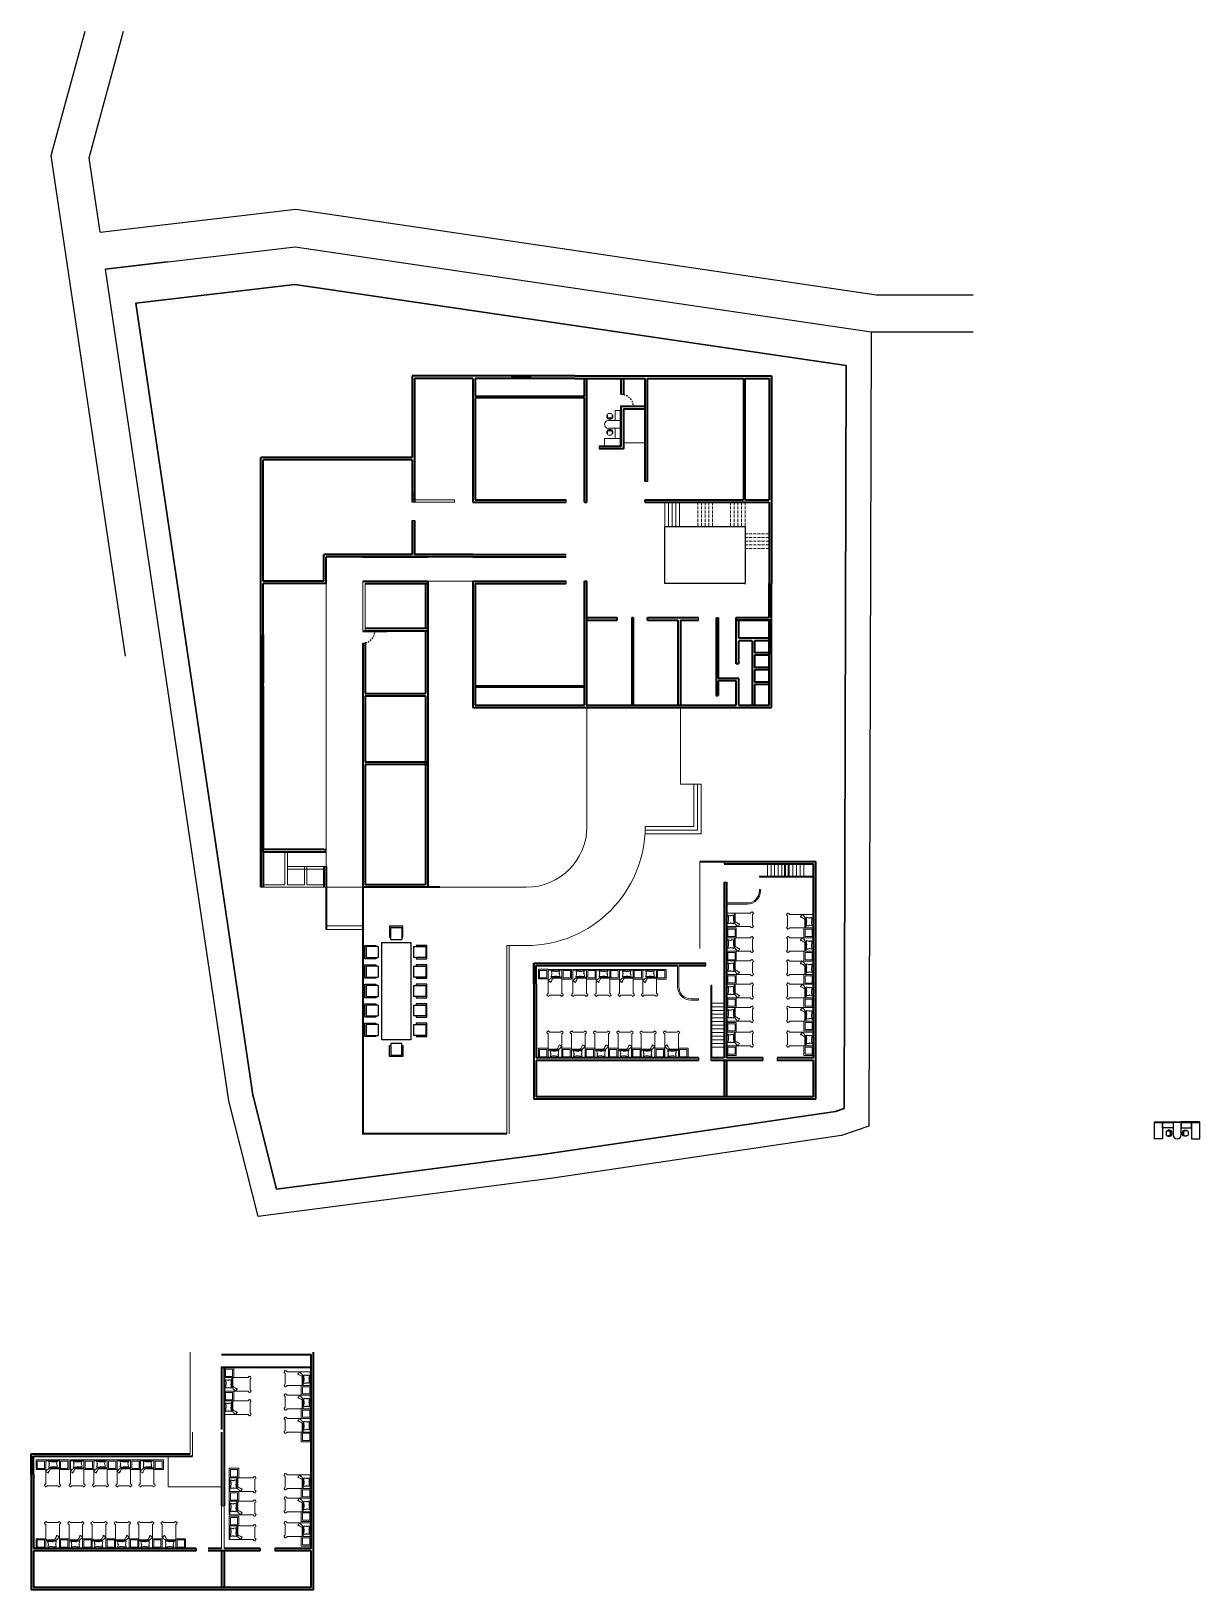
# Model space of a CAD drawing. Header units: metres. Extents: x -846 to 2173, y -239 to 2157.
# Drawn here: x -15.4 to 80.8, y 34.5 to 162.8 of the extents above; entities that cross this region are included whole.
import ezdxf

# ---------------------------------------------------------------- set-up
doc = ezdxf.new("R2010")
doc.units = ezdxf.units.M
doc.header["$MEASUREMENT"] = 0
doc.linetypes.add('ACAD_ISO02W100', pattern=[15, 12, -3])
for name, color, linetype, lineweight in [('furniture', 220, 'Continuous', 13), ('interiors', 133, 'Continuous', 13), ('JO_ DOOR LINE', 50, 'Continuous', 18), ('JO_ELEVATION LINE', 3, 'Continuous', 20), ('JO_SECTION LINE', 7, 'Continuous', 40), ('section line', 104, 'Continuous', 40), ('SECTION LINE FIRST FLOOR', 110, 'Continuous', 30), ('section step', 21, 'Continuous', 15), ('setback', 4, 'Continuous', 30)]:
    doc.layers.add(name, color=color, linetype=linetype, lineweight=lineweight)

# ---------------------------------------------------------------- blocks, each defined once
blk = doc.blocks.new('CH3')
for p, q in [((-259, 349), (-259, 141)), ((-218, 349), (-259, 349)), ((-218, 142), (-218, 349)), ((-218, 89), (-218, 163)), ((259, 350), (218, 350)), ((218, 350), (218, 142)), ((218, 87), (218, 162)), ((259, 142), (259, 350))]:
    blk.add_line(p, q)
at = {"linetype": 'Continuous'}
for p, q in [((-218, 141), (-259, 141)), ((259, 142), (218, 142))]:
    blk.add_line(p, q, dxfattribs=at)
for centre, radius, start, end in [((-163, 416), 55.3, 99.89884, 279.75221), ((-111, 115), 111, 193.25658, 265.9234), ((-166, 436), 35.2, 94.91276, 274.91276), ((0, -348), 836, 78.08993, 101.91007), ((-4, -349), 766, 78.01124, 101.98876), ((18, -535), 913, 91.15667, 100.87136), ((0, 1666), 1666, 265.9234, 274.0766), ((-18, -535), 913, 79.12864, 88.84333), ((111, 115), 111, 274.0766, 345.83344), ((163, 416), 55.3, 260.24779, 80.10116), ((159, 437), 36.2, 265.08724, 70.32125)]:
    blk.add_arc(centre, radius, start, end, dxfattribs=at)
for centre, start, end in [((-181, 309), 90.72261, 132.8382), ((180, 309), 47.1618, 87.57171)]:
    blk.add_arc(centre, 54.9, start, end)
blk = doc.blocks.new('A$C37232429')
for p, q in [((1650, 1400), (1650, 1450)), ((1650, 1450), (2350, 1450)), ((1650, 1400), (1650, 350)), ((2350, 1400), (1650, 1400)), ((2350, 1400), (1650, 1400)), ((2350, 1450), (2350, 1400)), ((2350, 350), (2350, 1400))]:
    blk.add_line(p, q)
for points in [[(1600, 1450), (1600, 1400), (50, 1400), (50, 1450)], [(750, 0), (50, 0), (50, 1400), (750, 1400)], [(750, 950), (750, 1400), (1650, 1400), (1650, 950)], [(1650, 1400), (1600, 1400), (1600, 1450), (1650, 1450)], [(2350, 1400), (2400, 1400), (2400, 1450), (2350, 1450)], [(3250, 950), (3250, 1400), (2350, 1400), (2350, 950)], [(2400, 1450), (2400, 1400), (3950, 1400), (3950, 1450)], [(3250, 0), (3950, 0), (3950, 1400), (3250, 1400)]]:
    blk.add_lwpolyline(points, close=True)
blk.add_arc((2000, 350), 350, 180, 0)
at = {"rotation": 270}
blk.add_blockref('CH3', (1050, 475), dxfattribs=at)
at = {"extrusion": (0, 0, -1), "zscale": -1, "rotation": 270}
blk.add_blockref('CH3', (-2950, 475), dxfattribs=at)
blk = doc.blocks.new('door 100cm')
at = {"linetype": 'ByBlock', "lineweight": -3}
blk.add_line((4285, 6341), (4290, 6341), dxfattribs=at)
at = {"layer": 'JO_ DOOR LINE', "lineweight": -3}
for p, q in [((4285, 6341), (4285, 6441)), ((4290, 6341), (4290, 6441))]:
    blk.add_line(p, q, dxfattribs=at)
at = {"layer": 'JO_ DOOR LINE', "linetype": 'ACAD_ISO02W100', "lineweight": -3}
blk.add_arc((4285, 6341), 100, 0, 90, dxfattribs=at)
blk = doc.blocks.new('A$C89509515')
at = {"layer": 'JO_SECTION LINE', "lineweight": -2}
blk.add_blockref('door 100cm', (-4285, -6341), dxfattribs=at)
blk = doc.blocks.new('sidetable')
at = {"layer": 'furniture'}
for points in [[(-37.82, -86.5), (-37.02, -86.5), (-37.02, -87.3), (-37.82, -87.3)], [(-37.72, -86.6), (-37.12, -86.6), (-37.12, -87.2), (-37.72, -87.2)]]:
    blk.add_lwpolyline(points, close=True, dxfattribs=at)
blk = doc.blocks.new('single bed')
at = {"layer": 'furniture'}
for p, q in [((3736.55, 1456.28), (3737.32, 1456.28)), ((3736.59, 1456.2), (3737.32, 1456.2))]:
    blk.add_line(p, q, dxfattribs=at)
for points in [[(3737.32, 1456.92), (3736.2, 1456.92), (3736.2, 1454.93)], [(3737.29, 1456.86), (3736.23, 1456.86)], [(3736.82, 1456.36), (3736.8, 1456.35), (3736.76, 1456.35), (3736.73, 1456.34), (3736.7, 1456.34), (3736.66, 1456.33), (3736.61, 1456.33), (3736.56, 1456.33), (3736.51, 1456.33), (3736.48, 1456.33), (3736.45, 1456.32), (3736.44, 1456.33), (3736.46, 1456.36), (3736.46, 1456.38), (3736.47, 1456.43), (3736.48, 1456.47), (3736.48, 1456.5), (3736.48, 1456.55), (3736.49, 1456.58), (3736.49, 1456.6), (3736.49, 1456.61)], [(3736.8, 1456.76), (3736.68, 1456.77), (3736.57, 1456.78), (3736.46, 1456.78), (3736.46, 1456.75), (3736.47, 1456.71), (3736.48, 1456.66), (3736.49, 1456.63), (3736.5, 1456.6), (3736.51, 1456.59), (3736.51, 1456.57)], [(3737.1, 1456.62), (3737.12, 1456.57), (3737.12, 1456.55), (3737.12, 1456.54), (3737.13, 1456.5), (3737.13, 1456.46), (3737.14, 1456.42), (3737.15, 1456.37), (3737.14, 1456.35), (3737.14, 1456.33), (3737.1, 1456.34), (3737.05, 1456.34), (3737.01, 1456.34), (3736.91, 1456.34), (3736.89, 1456.35), (3736.86, 1456.35), (3736.84, 1456.35), (3736.81, 1456.35), (3736.77, 1456.36), (3736.74, 1456.36), (3736.72, 1456.36)], [(3736.75, 1456.75), (3736.82, 1456.76), (3736.86, 1456.76), (3736.9, 1456.76), (3736.94, 1456.76), (3737.02, 1456.77), (3737.05, 1456.77), (3737.08, 1456.78), (3737.11, 1456.78), (3737.15, 1456.78), (3737.13, 1456.74), (3737.11, 1456.67), (3737.1, 1456.6), (3737.09, 1456.58), (3737.08, 1456.56)], [(3737.32, 1454.93), (3737.32, 1456.92)], [(3736.68, 1456.28), (3736.55, 1456.28), (3736.49, 1456.24), (3736.47, 1456.23), (3736.45, 1456.21), (3736.43, 1456.2), (3736.41, 1456.19), (3736.39, 1456.17), (3736.36, 1456.15), (3736.33, 1456.12), (3736.31, 1456.09), (3736.29, 1456.07), (3736.25, 1456.03), (3736.23, 1456.02), (3736.22, 1456.01), (3736.2, 1455.99), (3736.2, 1455.99), (3736.19, 1455.98), (3736.21, 1455.97), (3736.24, 1455.95), (3736.3, 1455.91), (3736.35, 1455.88), (3736.37, 1455.86), (3736.4, 1455.85), (3736.4, 1455.85), (3736.42, 1455.87), (3736.43, 1455.93), (3736.48, 1456.01), (3736.5, 1456.06), (3736.53, 1456.12), (3736.59, 1456.19), (3736.62, 1456.23), (3736.64, 1456.25), (3736.66, 1456.27), (3736.68, 1456.28)], [(3736.2, 1454.93), (3736.17, 1454.92), (3736.15, 1454.92), (3736.12, 1454.9), (3736.1, 1454.84), (3736.09, 1454.8), (3736.15, 1454.75), (3736.19, 1454.73), (3736.2, 1454.72), (3736.24, 1454.7), (3736.28, 1454.74), (3736.3, 1454.79), (3736.31, 1454.79)], [(3736.31, 1454.79), (3737.21, 1454.79)], [(3737.32, 1454.93), (3737.35, 1454.92), (3737.37, 1454.92), (3737.4, 1454.9), (3737.42, 1454.84), (3737.43, 1454.8), (3737.37, 1454.75), (3737.33, 1454.73), (3737.32, 1454.72), (3737.28, 1454.7), (3737.24, 1454.74), (3737.22, 1454.79), (3737.21, 1454.79)]]:
    blk.add_lwpolyline(points, dxfattribs=at)
for centre, start, end in [((3736.23, 1456.89), 180, 270), ((3737.29, 1456.89), 270, 0)]:
    blk.add_arc(centre, 0.032, start, end, dxfattribs=at)
blk = doc.blocks.new('bed with table(single)')
at = {"layer": 'interiors'}
blk.add_blockref('sidetable', (116.08, 109.52), dxfattribs=at)
at = {"layer": 'section line', "rotation": 90}
blk.add_blockref('single bed', (1535.18, -3715.1), dxfattribs=at)
blk = doc.blocks.new('window')
at = {"layer": 'JO_ DOOR LINE', "linetype": 'ByBlock', "lineweight": 30}
for p, q in [((3726, 7182), (3726, 7162)), ((3876, 7177), (3726, 7177)), ((3726, 7167), (3726, 7177)), ((3876, 7172), (3726, 7172)), ((3876, 7167), (3726, 7167)), ((3731, 7177), (3731, 7167)), ((3758, 7177), (3751, 7177)), ((3751, 7167), (3758, 7167)), ((3798, 7167), (3798, 7177)), ((3798, 7177), (3798, 7177)), ((3798, 7177), (3798, 7167)), ((3798, 7167), (3798, 7167)), ((3801, 7177), (3807, 7177)), ((3804, 7177), (3804, 7167)), ((3845, 7177), (3851, 7177)), ((3851, 7167), (3845, 7167)), ((3870, 7167), (3870, 7177)), ((3876, 7162), (3876, 7182)), ((3876, 7177), (3876, 7167))]:
    blk.add_line(p, q, dxfattribs=at)
at = {"layer": 'JO_ELEVATION LINE', "linetype": 'ByBlock', "lineweight": -2}
for p, q in [((3876, 7182), (3726, 7182)), ((3726, 7162), (3876, 7162))]:
    blk.add_line(p, q, dxfattribs=at)
blk = doc.blocks.new('A$C66E86688')
for p, q in [((0.814, 2.098), (0.814, 2.548)), ((0.814, 2.548), (1.364, 2.548)), ((0.864, 2.098), (0.814, 2.098)), ((0.864, 2.498), (0.864, 1.998)), ((1.314, 2.498), (0.864, 2.498)), ((1.314, 1.998), (0.864, 1.998)), ((1.314, 1.998), (1.314, 2.498)), ((1.364, 2.098), (1.314, 2.098)), ((1.364, 2.548), (1.364, 2.098)), ((1.614, 2.548), (2.164, 2.548)), ((1.614, 2.098), (1.614, 2.548)), ((1.664, 2.098), (1.614, 2.098)), ((2.114, 2.498), (1.664, 2.498)), ((1.664, 2.498), (1.664, 1.998)), ((2.114, 1.998), (1.664, 1.998)), ((2.114, 1.998), (2.114, 2.498)), ((2.164, 2.098), (2.114, 2.098)), ((2.164, 2.548), (2.164, 2.098)), ((2.414, 2.098), (2.414, 2.548)), ((2.414, 2.548), (2.964, 2.548)), ((2.464, 2.098), (2.414, 2.098)), ((2.464, 2.498), (2.464, 1.998)), ((2.914, 2.498), (2.464, 2.498)), ((2.914, 1.998), (2.464, 1.998)), ((2.914, 1.998), (2.914, 2.498)), ((2.964, 2.098), (2.914, 2.098)), ((2.964, 2.548), (2.964, 2.098)), ((3.214, 2.548), (3.764, 2.548)), ((3.214, 2.098), (3.214, 2.548)), ((3.264, 2.098), (3.214, 2.098)), ((3.264, 2.498), (3.264, 1.998)), ((3.714, 2.498), (3.264, 2.498)), ((3.714, 1.998), (3.264, 1.998)), ((3.714, 1.998), (3.714, 2.498)), ((3.764, 2.098), (3.714, 2.098)), ((3.764, 2.548), (3.764, 2.098)), ((4.014, 2.098), (4.014, 2.548)), ((4.014, 2.098), (4.014, 2.548)), ((4.014, 2.548), (4.564, 2.548)), ((4.014, 2.548), (4.564, 2.548)), ((4.064, 2.098), (4.014, 2.098)), ((4.064, 2.098), (4.014, 2.098)), ((4.064, 2.498), (4.064, 1.998)), ((4.064, 2.498), (4.064, 1.998)), ((4.514, 2.498), (4.064, 2.498)), ((4.514, 2.498), (4.064, 2.498)), ((4.514, 1.998), (4.064, 1.998)), ((4.514, 1.998), (4.064, 1.998)), ((4.514, 1.998), (4.514, 2.498)), ((4.514, 1.998), (4.514, 2.498)), ((4.564, 2.098), (4.514, 2.098)), ((4.564, 2.098), (4.514, 2.098)), ((4.564, 2.548), (4.564, 2.098)), ((4.564, 2.548), (4.564, 2.098)), ((0, 1.536), (0.45, 1.536)), ((0, 0.986), (0, 1.536)), ((0.55, 1.486), (0.05, 1.486)), ((0.05, 1.486), (0.05, 1.036)), ((0.45, 1.536), (0.45, 1.486)), ((0.55, 1.486), (0.55, 1.036)), ((0.686, 1.856), (4.686, 1.856)), ((0.686, 0.656), (0.686, 1.856)), ((4.686, 1.856), (4.686, 0.656)), ((4.804, 1.486), (4.804, 1.036)), ((4.804, 1.486), (4.804, 1.036)), ((4.804, 1.486), (5.304, 1.486)), ((4.804, 1.486), (5.304, 1.486)), ((4.904, 1.536), (4.904, 1.486)), ((5.354, 1.536), (4.904, 1.536)), ((5.354, 1.536), (4.904, 1.536)), ((4.904, 1.536), (4.904, 1.486)), ((5.304, 1.486), (5.304, 1.036)), ((5.304, 1.486), (5.304, 1.036)), ((5.354, 0.986), (5.354, 1.536)), ((5.354, 0.986), (5.354, 1.536)), ((0.45, 0.986), (0, 0.986)), ((0.05, 1.036), (0.55, 1.036)), ((0.45, 1.036), (0.45, 0.986)), ((4.686, 0.656), (0.686, 0.656)), ((5.304, 1.036), (4.804, 1.036)), ((5.304, 1.036), (4.804, 1.036)), ((4.904, 1.036), (4.904, 0.986)), ((4.904, 1.036), (4.904, 0.986)), ((4.904, 0.986), (5.354, 0.986)), ((4.904, 0.986), (5.354, 0.986)), ((0.814, 0.45), (0.814, 0)), ((0.864, 0.45), (0.814, 0.45)), ((0.814, 0), (1.364, 0)), ((0.864, 0.05), (0.864, 0.55)), ((1.314, 0.55), (0.864, 0.55)), ((1.314, 0.05), (0.864, 0.05)), ((1.314, 0.55), (1.314, 0.05)), ((1.364, 0.45), (1.314, 0.45)), ((1.364, 0), (1.364, 0.45)), ((1.614, 0.45), (1.614, 0)), ((1.664, 0.45), (1.614, 0.45)), ((1.614, 0), (2.164, 0)), ((2.114, 0.55), (1.664, 0.55)), ((1.664, 0.05), (1.664, 0.55)), ((2.114, 0.05), (1.664, 0.05)), ((2.114, 0.55), (2.114, 0.05)), ((2.164, 0.45), (2.114, 0.45)), ((2.164, 0), (2.164, 0.45)), ((2.414, 0.45), (2.414, 0)), ((2.464, 0.45), (2.414, 0.45)), ((2.414, 0), (2.964, 0)), ((2.464, 0.05), (2.464, 0.55)), ((2.914, 0.55), (2.464, 0.55)), ((2.914, 0.05), (2.464, 0.05)), ((2.914, 0.55), (2.914, 0.05)), ((2.964, 0.45), (2.914, 0.45)), ((2.964, 0), (2.964, 0.45)), ((3.214, 0.45), (3.214, 0)), ((3.264, 0.45), (3.214, 0.45)), ((3.214, 0), (3.764, 0)), ((3.264, 0.05), (3.264, 0.55)), ((3.714, 0.55), (3.264, 0.55)), ((3.714, 0.05), (3.264, 0.05)), ((3.714, 0.55), (3.714, 0.05)), ((3.764, 0.45), (3.714, 0.45)), ((3.764, 0), (3.764, 0.45)), ((4.014, 0.45), (4.014, 0)), ((4.064, 0.45), (4.014, 0.45)), ((4.014, 0), (4.564, 0)), ((4.064, 0.05), (4.064, 0.55)), ((4.514, 0.55), (4.064, 0.55)), ((4.514, 0.05), (4.064, 0.05)), ((4.514, 0.55), (4.514, 0.05)), ((4.564, 0.45), (4.514, 0.45)), ((4.564, 0), (4.564, 0.45))]:
    blk.add_line(p, q)

msp = doc.modelspace()

# ---------------------------------------------------------------- linework, layer by layer
for p, q in [((-13.74, 152.61), (-10.95, 162.84)), ((-10.61, 152.42), (-7.78, 162.84)), ((-7.63, 111.39), (-13.74, 152.61)), ((-9.7, 146.28), (-10.61, 152.42)), ((-9.7, 146.28), (6.4, 148.17)), ((6.4, 148.17), (54.22, 141.12)), ((-9.26, 143.25), (6.35, 145.08)), ((6.35, 145.08), (53.78, 138.09)), ((0.88, 74.77), (-9.26, 143.25)), ((54.22, 141.12), (62.18, 141.12)), ((53.78, 138.09), (53.59, 72.69)), ((53.78, 138.09), (62.18, 138.09)), ((40.57, 84.3), (40.67, 84.3)), ((39.57, 78.3), (39.57, 78.1)), ((44.85, 78.3), (44.85, 78.1)), ((46.05, 78.3), (46.05, 78.1)), ((3.29, 65.24), (0.88, 74.77)), ((51.34, 71.91), (27.36, 68.38)), ((53.59, 72.69), (51.34, 71.91)), ((27.36, 68.38), (3.29, 65.24)), ((-1.81, 37.91), (-1.81, 37.71)), ((3.47, 37.91), (3.47, 37.71)), ((4.67, 37.91), (4.67, 37.71))]:
    msp.add_line(p, q)
msp.add_lwpolyline([(36.8, 122.05), (43.4, 122.05), (43.4, 117.35), (36.8, 117.35)], close=True)
at = {"layer": 'furniture'}
for p, q in [((33.12, 131.62), (33.17, 131.62)), ((33.12, 130.79), (32.15, 130.79)), ((32.15, 130.14), (33.12, 130.14)), ((33.12, 130.14), (33.12, 130.79)), ((33.12, 130.79), (33.17, 130.79)), ((33.12, 130.14), (33.12, 130.79)), ((33.17, 130.14), (33.12, 130.14)), ((33.17, 130.79), (33.17, 130.14))]:
    msp.add_line(p, q, dxfattribs=at)
for points in [[(32.7, 131.62), (33.12, 131.62), (33.12, 130.79), (32.7, 130.79)], [(32.7, 129.3), (33.12, 129.3), (33.12, 130.14), (32.7, 130.14)], [(33.12, 130.79), (33.12, 130.84), (33.17, 130.84), (33.17, 130.79)], [(33.12, 130.14), (33.12, 130.09), (33.17, 130.09), (33.17, 130.14)], [(33.17, 130.09), (33.12, 130.09), (33.12, 128.65), (33.17, 128.65)], [(31.82, 129.3), (31.82, 128.65), (33.12, 128.65), (33.12, 129.3)]]:
    msp.add_lwpolyline(points, close=True, dxfattribs=at)
msp.add_lwpolyline([(33.17, 131.62), (33.17, 130.84), (33.12, 130.84), (33.12, 131.62)], dxfattribs=at)
msp.add_arc((32.15, 130.46), 0.325, 90, 270, dxfattribs=at)
at = {"layer": 'interiors'}
for p, q in [((16.17, 134.25), (16.17, 130.25)), ((20.97, 134.25), (20.97, 129.25)), ((31.37, 128.65), (31.37, 128.45)), ((33.37, 128.95), (35.17, 128.95)), ((5.51, 127.75), (15.97, 127.75)), ((15.97, 124.87), (16.17, 124.87)), ((15.97, 124.67), (16.17, 124.67)), ((15.97, 124.55), (16.17, 124.55)), ((15.97, 124.35), (16.17, 124.35)), ((19.47, 124.25), (15.97, 124.25)), ((19.47, 124.05), (15.97, 124.05)), ((19.47, 124.05), (19.47, 124.25)), ((36.8, 124.05), (36.8, 122.05)), ((37.1, 124.05), (37.1, 122.05)), ((37.4, 124.05), (37.4, 122.05)), ((37.7, 124.05), (37.7, 122.05)), ((38, 124.05), (38, 122.05)), ((16.17, 122.55), (15.97, 122.55)), ((36.8, 122.05), (43.4, 122.05)), ((8.71, 117.55), (5.51, 117.55)), ((8.91, 117.55), (8.91, 92.55)), ((11.91, 113.45), (11.91, 117.55)), ((12.11, 113.45), (12.11, 117.35)), ((20.97, 117.55), (17.27, 117.55)), ((28.67, 117.55), (28.67, 117.35)), ((43.4, 117.55), (43.4, 117.35)), ((43.4, 117.55), (43.4, 117.35)), ((39.57, 114.55), (39.57, 114.35)), ((41.07, 114.55), (41.17, 114.55)), ((42.67, 114.55), (42.67, 114.35)), ((30.37, 107.35), (30.37, 107.15)), ((30.37, 107.15), (30.37, 97.35)), ((38.07, 107.15), (38.07, 100.85)), ((39.77, 100.85), (38.07, 100.85)), ((39.17, 100.85), (39.17, 97.35)), ((39.47, 100.85), (39.47, 97.05)), ((39.77, 100.85), (39.77, 96.75)), ((39.77, 96.75), (35.15, 96.75)), ((39.47, 97.05), (35.16, 97.05)), ((39.17, 97.35), (35.17, 97.35)), ((36.27, 97.35), (36.27, 97.35)), ((5.51, 92.55), (5.51, 95.25)), ((5.71, 92.55), (5.71, 95.25)), ((8.71, 94.05), (5.71, 94.05)), ((8.71, 93.85), (5.71, 93.85)), ((7.01, 94.05), (8.71, 94.05)), ((7.11, 92.55), (7.11, 94.05)), ((7.31, 92.55), (7.31, 94.05)), ((8.91, 94.05), (8.71, 94.05)), ((39.67, 94.47), (39.67, 87.3)), ((39.67, 94.47), (41.67, 94.47)), ((41.67, 94.47), (41.67, 94.27)), ((49.03, 94.27), (49.03, 93.27)), ((5.51, 92.55), (3.71, 92.55)), ((3.71, 92.55), (5.21, 92.55)), ((3.71, 92.55), (5.51, 92.55)), ((7.11, 92.55), (5.71, 92.55)), ((8.71, 92.55), (7.31, 92.55)), ((8.71, 92.35), (8.71, 92.78)), ((11.91, 92.48), (11.91, 89.48)), ((41.67, 92.77), (41.87, 92.77)), ((49.03, 93.27), (44.57, 93.27)), ((44.57, 93.17), (44.57, 93.27)), ((49.03, 93.17), (44.57, 93.17)), ((44.67, 93.17), (44.57, 93.17)), ((11.91, 92.35), (3.51, 92.35)), ((18.27, 92.35), (25.37, 92.35)), ((44.57, 92.06), (44.57, 92.17)), ((44.57, 92.17), (44.67, 92.17)), ((44.67, 92.06), (44.67, 92.17)), ((41.87, 91.06), (43.57, 91.06)), ((41.87, 91.06), (43.57, 91.06)), ((41.87, 90.36), (41.87, 90.96)), ((41.87, 90.96), (43.57, 90.96)), ((11.91, 89.18), (8.91, 89.18)), ((11.91, 88.88), (8.91, 88.88)), ((23.77, 87.55), (23.77, 72.05)), ((25.37, 87.55), (23.77, 87.55)), ((23.97, 87.55), (23.97, 72.05)), ((40.17, 86.1), (40.17, 85.9)), ((37.84, 85.9), (37.84, 84.16)), ((37.94, 85.9), (37.94, 84.16)), ((37.94, 85.9), (37.94, 84.16)), ((40.57, 82.8), (40.57, 84.3)), ((40.67, 82.8), (40.67, 84.3)), ((38.94, 83.16), (39.57, 83.16)), ((39.57, 83.16), (38.94, 83.16)), ((38.94, 83.06), (39.57, 83.06)), ((39.57, 83.06), (39.57, 83.16)), ((40.57, 78.1), (40.57, 82.8)), ((40.67, 78.3), (40.67, 82.8)), ((-2.31, 54.08), (-2.31, 45.7)), ((7.66, 52.88), (0.29, 52.88)), ((7.66, 52.78), (0.29, 52.78)), ((3.19, 52.78), (3.19, 52.88)), ((3.29, 52.78), (3.19, 52.78)), ((0.49, 49.97), (0.49, 50.57)), ((-2.11, 47.5), (-2.11, 45.5)), ((-2.11, 45.5), (-4.11, 45.5)), ((-4.11, 45.5), (-4.11, 43)), ((-4.11, 43), (0.29, 43)), ((0.29, 41.41), (0.29, 37.91)), ((0.49, 41.41), (0.29, 41.41)), ((0.49, 41.41), (0.49, 37.91))]:
    msp.add_line(p, q, dxfattribs=at)
at = {"layer": 'interiors', "ltscale": 0.5}
for p, q in [((35.37, 125.75), (35.17, 125.75)), ((28.67, 124.25), (28.67, 124.05))]:
    msp.add_line(p, q, dxfattribs=at)
at = {"layer": 'interiors', "linetype": 'ACAD_ISO02W100', "ltscale": 0.02}
for p, q in [((39.5, 124.05), (39.5, 122.05)), ((39.8, 124.05), (39.8, 122.05)), ((40.1, 124.05), (40.1, 122.05)), ((40.4, 124.05), (40.4, 122.05)), ((40.7, 124.05), (40.7, 122.05)), ((42.2, 124.05), (42.2, 122.05)), ((42.5, 124.05), (42.5, 122.05)), ((42.8, 124.05), (42.8, 122.05)), ((43.1, 124.05), (43.1, 122.05)), ((43.4, 124.05), (43.4, 122.05)), ((43.4, 124.05), (43.4, 117.55)), ((43.4, 121.45), (45.37, 121.45)), ((43.4, 121.15), (45.37, 121.15)), ((43.4, 120.85), (45.37, 120.85)), ((43.4, 120.55), (45.37, 120.55)), ((43.4, 120.25), (45.37, 120.25))]:
    msp.add_line(p, q, dxfattribs=at)
at = {"layer": 'interiors', "linetype": 'ACAD_ISO02W100', "ltscale": 0.1}
for p, q in [((45.23, 93.27), (45.23, 94.27)), ((45.53, 93.27), (45.53, 94.27)), ((45.83, 93.27), (45.83, 94.27)), ((45.83, 93.27), (45.83, 94.27)), ((45.83, 93.27), (45.83, 94.27)), ((45.83, 93.27), (45.83, 94.27)), ((46.13, 93.27), (46.13, 94.27)), ((46.43, 93.27), (46.43, 94.27)), ((46.63, 93.27), (46.63, 94.27)), ((46.73, 93.27), (46.73, 94.27)), ((46.93, 93.27), (46.93, 94.27)), ((47.03, 93.27), (47.03, 94.27)), ((47.33, 93.27), (47.33, 94.27)), ((47.33, 93.27), (47.33, 94.27)), ((47.63, 93.27), (47.63, 94.27)), ((47.93, 93.27), (47.93, 94.27)), ((48.23, 93.27), (48.23, 94.27)), ((40.57, 82.8), (41.67, 82.8)), ((40.67, 82.5), (41.67, 82.5)), ((40.67, 82.2), (41.67, 82.2)), ((40.67, 81.9), (41.67, 81.9)), ((40.67, 81.6), (41.67, 81.6)), ((40.67, 81.6), (41.67, 81.6)), ((40.67, 81.6), (41.67, 81.6)), ((40.67, 81.6), (41.67, 81.6)), ((40.67, 81.3), (41.67, 81.3)), ((40.67, 81), (41.67, 81)), ((40.67, 80.7), (41.67, 80.7)), ((40.67, 80.4), (41.67, 80.4)), ((40.67, 80.1), (41.67, 80.1)), ((40.67, 80.1), (41.67, 80.1)), ((40.67, 79.8), (41.67, 79.8)), ((40.67, 79.5), (41.67, 79.5)), ((40.67, 79.2), (41.67, 79.2))]:
    msp.add_line(p, q, dxfattribs=at)
at = {"layer": 'interiors'}
for centre, radius, start, end in [((25.37, 97.35), 5, 270, 0), ((25.37, 97.35), 9.8, 270, 0), ((25.27, 97.35), 11, 359.9904, 0), ((43.57, 92.06), 1, 270, 0), ((43.57, 92.06), 1.1, 270, 0), ((38.94, 84.16), 1.1, 180, 270), ((38.94, 84.16), 1, 180, 270)]:
    msp.add_arc(centre, radius, start, end, dxfattribs=at)
at = {"layer": 'section line'}
for p, q in [((20.97, 134.45), (15.97, 134.45)), ((15.97, 134.45), (15.97, 127.75)), ((20.97, 134.25), (16.17, 134.25)), ((16.17, 134.25), (16.17, 124.35)), ((29.37, 134.45), (20.97, 134.45)), ((20.97, 134.25), (20.97, 131.95)), ((20.97, 134.25), (20.97, 124.05)), ((29.37, 134.25), (21.17, 134.25)), ((21.17, 134.25), (21.17, 132.75)), ((29.17, 134.25), (22.17, 134.25)), ((29.37, 134.45), (35.37, 134.45)), ((29.37, 134.45), (33.37, 134.45)), ((29.37, 134.25), (33.17, 134.25)), ((29.37, 134.25), (33.17, 134.25)), ((30.17, 132.75), (30.17, 134.25)), ((30.37, 128.45), (30.37, 134.25)), ((33.15, 134.25), (35.17, 134.25)), ((33.17, 134.25), (33.17, 132.95)), ((33.37, 134.25), (33.37, 132.93)), ((33.37, 134.25), (33.37, 132.93)), ((35.17, 131.95), (35.17, 134.25)), ((35.37, 134.45), (45.57, 134.45)), ((35.37, 125.75), (35.37, 134.25)), ((35.37, 134.25), (43.27, 134.25)), ((43.27, 134.25), (43.27, 124.25)), ((43.37, 134.25), (45.37, 134.25)), ((43.37, 134.25), (43.37, 126.45)), ((43.37, 134.25), (43.37, 124.25)), ((45.37, 134.25), (45.37, 126.45)), ((45.57, 134.45), (45.57, 126.45)), ((30.17, 132.75), (21.17, 132.75)), ((30.17, 132.65), (21.17, 132.65)), ((21.17, 132.65), (21.17, 124.25)), ((30.17, 124.05), (30.17, 132.65)), ((35.17, 125.75), (35.17, 132.25)), ((20.97, 131.75), (20.97, 124.05)), ((21.17, 131.95), (21.17, 124.25)), ((21.17, 131.95), (21.17, 131.72)), ((33.17, 131.95), (33.17, 128.65)), ((33.17, 131.95), (35.17, 131.95)), ((33.37, 131.75), (33.37, 128.45)), ((33.37, 131.75), (35.17, 131.75)), ((30.37, 124.05), (30.37, 128.45)), ((33.17, 128.65), (31.37, 128.65)), ((33.37, 128.45), (31.37, 128.45)), ((3.51, 92.35), (3.51, 127.75)), ((5.51, 127.75), (3.51, 127.75)), ((3.71, 117.55), (3.71, 127.55)), ((5.51, 127.55), (3.71, 127.55)), ((15.97, 127.75), (5.51, 127.75)), ((15.97, 127.55), (5.51, 127.55)), ((15.97, 127.55), (15.97, 124.35)), ((45.37, 126.45), (45.37, 124.45)), ((45.57, 126.45), (45.57, 124.45)), ((15.97, 124.35), (15.97, 124.05)), ((16.17, 124.35), (16.17, 124.05)), ((20.97, 124.05), (28.67, 124.05)), ((21.17, 124.25), (28.67, 124.25)), ((21.17, 124.05), (28.67, 124.05)), ((30.17, 124.05), (30.37, 124.05)), ((30.17, 124.05), (30.37, 124.05)), ((35.17, 124.25), (43.27, 124.25)), ((35.17, 124.05), (35.17, 124.25)), ((35.17, 124.05), (35.17, 124.25)), ((35.17, 124.05), (45.37, 124.05)), ((43.37, 124.25), (45.37, 124.25)), ((45.37, 124.45), (45.37, 124.25)), ((45.37, 124.05), (45.37, 114.55)), ((45.57, 124.45), (45.57, 124.05)), ((45.57, 124.05), (45.57, 117.35)), ((15.97, 122.55), (15.97, 119.75)), ((16.17, 122.55), (16.17, 119.75)), ((15.97, 119.75), (8.71, 119.75)), ((8.71, 117.55), (8.71, 119.75)), ((20.97, 119.55), (8.91, 119.55)), ((8.91, 117.35), (8.91, 119.55)), ((11.91, 119.55), (17.27, 119.55)), ((20.97, 119.75), (16.17, 119.75)), ((20.97, 119.75), (28.67, 119.75)), ((20.97, 119.55), (28.67, 119.55)), ((8.71, 117.55), (3.71, 117.55)), ((8.91, 117.35), (3.71, 117.35)), ((3.71, 95.25), (3.71, 117.35)), ((11.91, 117.55), (17.27, 117.55)), ((12.11, 117.35), (17.27, 117.35)), ((17.07, 117.35), (17.07, 113.65)), ((17.27, 117.55), (17.27, 92.35)), ((20.97, 117.55), (28.67, 117.55)), ((20.97, 117.55), (20.97, 107.15)), ((21.17, 117.35), (28.67, 117.35)), ((21.17, 117.35), (21.17, 107.35)), ((30.17, 117.55), (30.37, 117.55)), ((30.17, 117.55), (30.37, 117.55)), ((30.17, 107.35), (30.17, 117.55)), ((30.37, 107.35), (30.37, 117.55)), ((43.37, 117.35), (43.4, 117.35)), ((45.37, 114.55), (45.37, 117.35)), ((45.57, 107.15), (45.57, 117.35)), ((30.37, 114.55), (32.87, 114.55)), ((30.37, 114.35), (32.87, 114.35)), ((30.37, 114.35), (32.87, 114.35)), ((32.87, 114.35), (32.87, 114.55)), ((34.07, 114.55), (34.17, 114.55)), ((34.07, 114.55), (34.07, 107.35)), ((34.17, 114.55), (34.17, 107.35)), ((35.37, 114.55), (39.57, 114.55)), ((35.37, 114.35), (35.37, 114.55)), ((35.37, 114.35), (37.87, 114.35)), ((37.87, 114.35), (37.87, 107.35)), ((38.07, 114.35), (39.57, 114.35)), ((38.07, 114.35), (38.07, 107.35)), ((41.02, 114.55), (41.02, 108.15)), ((41.17, 114.55), (41.17, 109.55)), ((42.67, 114.55), (45.37, 114.55)), ((42.67, 110.75), (42.67, 114.55)), ((42.67, 114.35), (45.37, 114.35)), ((45.57, 114.35), (42.67, 114.35)), ((42.87, 112.85), (42.87, 114.35)), ((45.37, 114.35), (45.37, 111.55)), ((45.37, 107.35), (45.37, 114.35)), ((45.57, 108.05), (45.57, 114.35)), ((3.51, 113.15), (3.51, 108.15)), ((3.71, 113.15), (3.71, 109.15)), ((11.91, 113.45), (13.91, 113.45)), ((15.11, 113.65), (12.11, 113.65)), ((17.27, 113.45), (12.11, 113.45)), ((17.27, 113.65), (13.31, 113.65)), ((17.27, 113.65), (13.41, 113.65)), ((17.27, 113.65), (13.61, 113.65)), ((15.51, 113.45), (14.21, 113.45)), ((17.07, 113.45), (17.07, 108.31)), ((20.97, 113.45), (20.97, 107.15)), ((45.37, 112.85), (45.37, 114.15)), ((11.91, 112.45), (11.91, 108.65)), ((12.11, 112.47), (12.11, 108.65)), ((12.11, 112.47), (12.11, 108.65)), ((45.37, 112.85), (42.87, 112.85)), ((43.97, 112.65), (42.87, 112.65)), ((42.87, 110.75), (42.87, 112.65)), ((43.97, 112.65), (43.97, 107.35)), ((45.37, 112.65), (44.17, 112.65)), ((44.17, 112.65), (44.17, 111.65)), ((45.37, 111.65), (44.17, 111.65)), ((45.37, 111.65), (45.37, 112.65)), ((42.87, 110.75), (42.67, 110.75)), ((45.37, 111.45), (44.17, 111.45)), ((44.17, 111.45), (44.17, 110.45)), ((45.37, 110.45), (44.17, 110.45)), ((45.37, 110.45), (45.37, 111.45)), ((30.37, 107.35), (30.37, 109.85)), ((42.87, 109.55), (41.17, 109.55)), ((41.17, 109.35), (41.17, 108.15)), ((42.67, 109.35), (41.17, 109.35)), ((42.67, 107.35), (42.67, 109.35)), ((42.67, 107.35), (42.67, 109.35)), ((42.87, 107.35), (42.87, 109.55)), ((45.37, 110.25), (44.17, 110.25)), ((44.17, 110.25), (44.17, 109.25)), ((45.37, 109.25), (44.17, 109.25)), ((45.37, 109.25), (45.37, 110.25)), ((3.51, 108.15), (3.51, 92.35)), ((3.71, 108.95), (3.71, 95.45)), ((11.91, 108.65), (11.91, 92.48)), ((11.91, 108.65), (11.91, 92.48)), ((12.11, 108.65), (12.11, 108.31)), ((12.11, 108.31), (17.07, 108.31)), ((12.11, 108.11), (12.11, 102.65)), ((12.11, 108.11), (17.07, 108.11)), ((17.07, 108.11), (17.07, 92.55)), ((21.17, 108.95), (30.17, 108.95)), ((21.17, 108.85), (30.17, 108.85)), ((41.02, 108.15), (41.17, 108.15)), ((45.37, 109.05), (44.17, 109.05)), ((44.17, 109.05), (44.17, 107.35)), ((45.37, 108.05), (45.37, 109.05)), ((20.97, 107.15), (30.37, 107.15)), ((21.17, 107.35), (30.17, 107.35)), ((30.37, 107.35), (41.17, 107.35)), ((30.37, 107.15), (37.22, 107.15)), ((36.37, 107.15), (45.57, 107.15)), ((36.47, 107.15), (38.07, 107.15)), ((36.57, 107.35), (41.02, 107.35)), ((41.17, 107.35), (42.67, 107.35)), ((41.17, 107.35), (42.67, 107.35)), ((42.87, 107.35), (43.17, 107.35)), ((42.87, 107.35), (45.37, 107.35)), ((3.71, 102.45), (3.71, 95.45)), ((3.71, 102.45), (3.71, 95.45)), ((17.27, 102.65), (12.11, 102.65)), ((17.27, 102.45), (12.11, 102.45)), ((17.27, 102.45), (12.11, 102.45)), ((12.11, 102.45), (12.11, 92.55)), ((8.71, 95.45), (3.71, 95.45)), ((3.71, 95.25), (3.71, 92.35)), ((8.91, 95.25), (3.71, 95.25)), ((8.71, 95.45), (8.91, 95.45)), ((8.71, 94.05), (8.71, 92.35)), ((8.91, 94.05), (8.91, 88.88)), ((39.67, 94.47), (49.23, 94.47)), ((41.67, 94.27), (49.03, 94.27)), ((49.03, 78.3), (49.03, 94.27)), ((49.23, 74.9), (49.23, 94.47)), ((11.91, 92.48), (11.91, 72.05)), ((17.07, 92.55), (12.11, 92.55)), ((41.67, 92.77), (41.67, 85.1)), ((41.87, 92.77), (41.87, 78.3)), ((18.27, 92.35), (11.91, 92.35)), ((25.99, 86.1), (25.99, 74.9)), ((25.99, 84.4), (25.99, 86.1)), ((25.99, 86.1), (40.17, 86.1)), ((26.19, 84.4), (26.19, 85.9)), ((26.19, 85.9), (37.84, 85.9)), ((37.94, 85.9), (40.17, 85.9)), ((41.67, 85.1), (41.67, 78.3)), ((26.19, 84.4), (26.19, 78.3)), ((39.57, 78.3), (26.19, 78.3)), ((41.67, 78.3), (40.57, 78.3)), ((44.85, 78.3), (41.87, 78.3)), ((49.03, 78.3), (46.05, 78.3)), ((26.19, 78.1), (26.19, 75.1)), ((39.57, 78.1), (26.19, 78.1)), ((44.85, 78.1), (40.57, 78.1)), ((41.67, 78.1), (41.67, 75.1)), ((41.87, 78.1), (41.87, 75.1)), ((49.03, 78.1), (46.05, 78.1)), ((49.03, 75.1), (49.03, 78.1)), ((49.23, 74.9), (25.99, 74.9)), ((49.03, 75.1), (26.19, 75.1)), ((23.77, 72.05), (11.87, 72.05)), ((7.86, 34.51), (7.86, 54.08)), ((0.29, 53.88), (7.66, 53.88)), ((0.29, 52.88), (0.29, 47.7)), ((0.49, 52.78), (0.49, 41.41)), ((7.66, 37.91), (7.66, 53.88)), ((0.29, 47.5), (0.29, 41.41)), ((-15.39, 45.7), (-15.39, 34.51)), ((-15.39, 44), (-15.39, 45.7)), ((-15.39, 45.7), (-2.31, 45.7)), ((-15.19, 44), (-15.19, 45.5)), ((-15.19, 45.5), (-2.11, 45.5)), ((-15.19, 44), (-15.19, 37.91)), ((-1.81, 37.91), (-15.19, 37.91)), ((-15.19, 37.71), (-15.19, 34.71)), ((-1.81, 37.71), (-15.19, 37.71)), ((0.29, 37.91), (-0.81, 37.91)), ((3.47, 37.71), (-0.81, 37.71)), ((0.29, 37.71), (0.29, 34.71)), ((3.47, 37.91), (0.49, 37.91)), ((0.49, 37.71), (0.49, 34.71)), ((7.66, 37.91), (4.67, 37.91)), ((7.66, 37.71), (4.67, 37.71)), ((7.66, 34.71), (7.66, 37.71)), ((7.66, 34.71), (-15.19, 34.71)), ((7.86, 34.51), (-15.39, 34.51))]:
    msp.add_line(p, q, dxfattribs=at)
at = {"layer": 'SECTION LINE FIRST FLOOR'}
msp.add_line((7.66, 53.88), (1.66, 53.88), dxfattribs=at)
at = {"layer": 'setback'}
for p, q in [((-9.26, 143.25), (-4.19, 143.84)), ((-6.78, 140.45), (6.31, 141.99)), ((6.31, 141.99), (51.73, 135.3)), ((2.9, 75.07), (-6.78, 140.45)), ((51.73, 135.3), (51.55, 74.15)), ((4.82, 67.49), (2.86, 75.27)), ((50.85, 73.9), (27.06, 70.4)), ((51.55, 74.15), (50.85, 73.9)), ((27.1, 70.41), (4.82, 67.49))]:
    msp.add_line(p, q, dxfattribs=at)

# ---------------------------------------------------------------- block references
for p, rotation in [((127.29, 111.22), 180), ((127.29, 109.3), 180), ((127.29, 107.38), 180), ((6.09, 163.85), 270), ((8.12, 163.85), 270), ((10.03, 163.85), 270), ((11.95, 163.85), 270), ((13.87, 163.85), 270), ((127.29, 105.47), 180), ((127.29, 103.55), 180), ((49.4, 0.04), 90), ((51.32, 0.04), 90), ((53.24, 0.04), 90), ((55.16, 0.04), 90), ((57.07, 0.04), 90), ((127.29, 101.52), 180), ((85.91, 73.55), 180), ((85.91, 71.63), 180), ((85.91, 69.72), 180), ((-35.29, 123.46), 270), ((-33.26, 123.46), 270), ((-31.34, 123.46), 270), ((-29.42, 123.46), 270), ((-27.51, 123.46), 270), ((85.91, 65.07), 180), ((85.91, 63.16), 180), ((8.03, -40.35), 90), ((9.95, -40.35), 90), ((11.86, -40.35), 90), ((13.78, -40.35), 90), ((15.7, -40.35), 90), ((85.91, 61.12), 180)]:
    msp.add_blockref('bed with table(single)', p, dxfattribs=dict(rotation=rotation))
at = {"xscale": 2.004151056504557, "yscale": 2.004151056504557, "zscale": 2.004151056504557, "rotation": 90}
msp.add_blockref('A$C66E86688', (17.2, 78.42), dxfattribs=at)
for p in [(-36.39, 65.98), (-36.39, 64.07), (-36.39, 62.15), (-36.39, 60.23), (-36.39, 58.2), (-77.76, 29.76), (-77.76, 27.84), (-77.35, 21.5), (-77.35, 19.58), (-77.35, 17.55)]:
    msp.add_blockref('bed with table(single)', p)
at = {"xscale": -1, "rotation": 270}
for p in [(15.68, 0.04), (-25.69, -40.35)]:
    msp.add_blockref('bed with table(single)', p, dxfattribs=at)
at = {"xscale": 0.0009557563754140842, "yscale": 0.0009557563754140842, "zscale": 0.0009557563754140842}
msp.add_blockref('A$C37232429', (77.06, 71.64), dxfattribs=at)
at = {"layer": 'furniture', "xscale": 0.0009283734974549418, "yscale": 0.0009283734974549418, "zscale": 0.0009283734974549418, "rotation": 180}
msp.add_blockref('CH3', (32.26, 131.35), dxfattribs=at)
at = {"layer": 'furniture', "extrusion": (0, 0, -1), "xscale": 0.0009283734974549418, "yscale": 0.0009283734974549418, "zscale": -0.0009283734974549418}
msp.add_blockref('CH3', (-32.26, 129.58), dxfattribs=at)
at = {"layer": 'interiors'}
for p, rotation in [((-10.64, -1.7), 180), ((-50.53, 116.12), 90), ((-52.01, -42.1), 180), ((-91.9, 75.73), 90)]:
    msp.add_blockref('sidetable', p, dxfattribs=dict(at, rotation=rotation))
msp.add_blockref('sidetable', (79.69, 165.8), dxfattribs=at)
at = {"layer": 'section line', "yscale": 0.01, "zscale": 0.01, "rotation": 270}
for p, xscale in [((33.17, 131.95), -0.01), ((11.91, 113.45), 0.01)]:
    msp.add_blockref('A$C89509515', p, dxfattribs=dict(at, xscale=xscale))
at = {"layer": 'section line', "rotation": 90}
msp.add_blockref('single bed', (1498.79, -3647.09), dxfattribs=at)
at = {"layer": 'section step', "xscale": 0.01, "yscale": 0.01, "zscale": 0.01}
msp.add_blockref('window', (-13.03, 62.64), dxfattribs=at)

doc.saveas('drawing.dxf')
